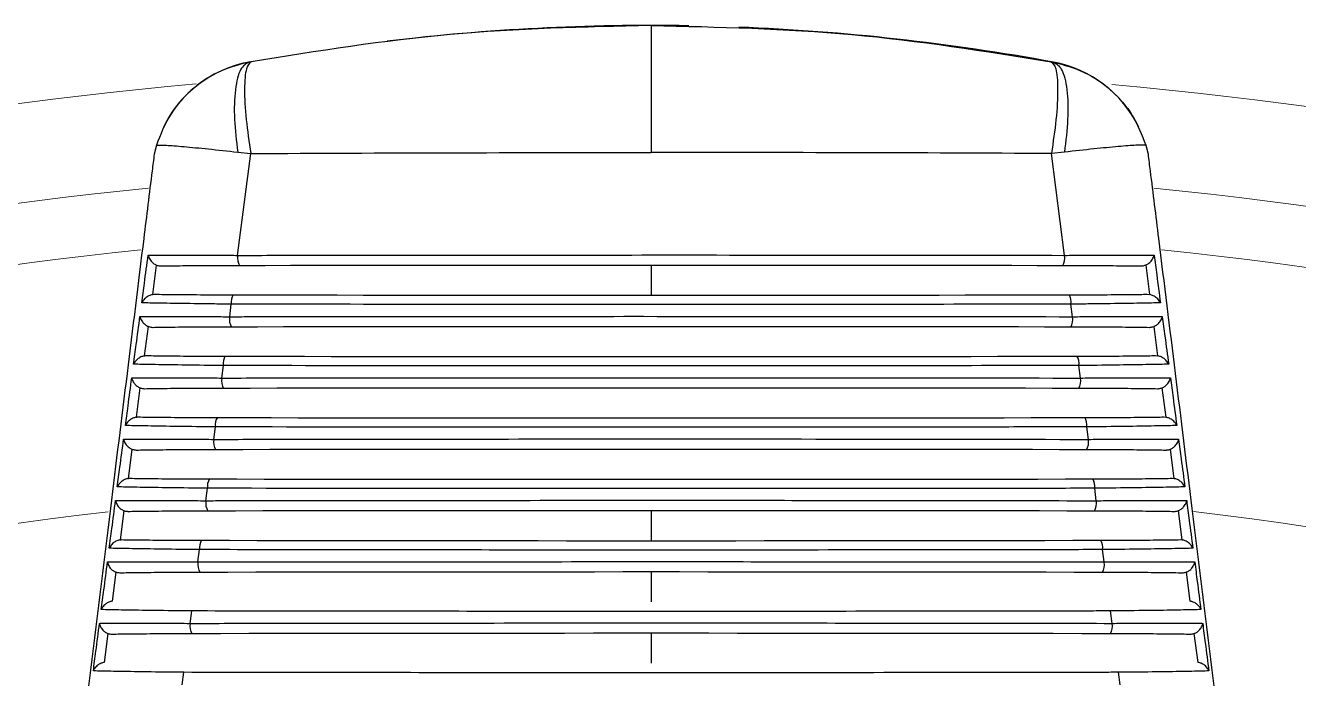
# Model space of a CAD drawing. Extents: x 11 to 120, y 2 to 94.
# Drawn here: x 113.379 to 114.666, y 44.944 to 45.604 of the extents above; entities that cross this region are included whole.
import ezdxf

# ---------------------------------------------------------------- set-up
doc = ezdxf.new("R2010")
doc.units = 0
doc.header["$MEASUREMENT"] = 0
doc.linetypes.add('SLD-Solid', pattern=[0])
doc.layers.add('OBJECT', color=7, linetype='CONTINUOUS')

msp = doc.modelspace()

# ---------------------------------------------------------------- linework, layer by layer
at = {"layer": 'OBJECT'}
for p, q in [((113.6073, 45.5673), (113.6049, 45.5668)), ((114.4159, 45.5673), (114.4183, 45.5668)), ((113.5187, 45.5013), (113.5187, 45.5013)), ((114.5045, 45.5013), (114.5045, 45.5013)), ((113.5116, 45.4831), (113.5093, 45.474)), ((114.5116, 45.4831), (114.5139, 45.474)), ((113.5936, 45.3716), (113.6069, 45.4745)), ((113.5937, 45.4759), (113.6069, 45.4745)), ((114.4295, 45.4759), (114.4163, 45.4745)), ((114.4296, 45.3716), (114.4163, 45.4745)), ((113.5113, 45.3618), (113.5074, 45.332)), ((114.0116, 45.3613), (114.0116, 45.3315)), ((114.5158, 45.332), (114.5119, 45.3618)), ((114.5132, 45.3323), (114.5158, 45.332)), ((113.5856, 45.3096), (113.5872, 45.3223)), ((114.4376, 45.3096), (114.436, 45.3223)), ((113.5031, 45.2997), (113.4992, 45.27)), ((114.524, 45.27), (114.5201, 45.2997)), ((114.5216, 45.2703), (114.524, 45.27)), ((113.5776, 45.2476), (113.5792, 45.2602)), ((114.4456, 45.2476), (114.444, 45.2602)), ((113.4949, 45.2376), (113.491, 45.2081)), ((114.5322, 45.2081), (114.5283, 45.2376)), ((113.5696, 45.1856), (113.5712, 45.1982)), ((114.4536, 45.1856), (114.452, 45.1982)), ((114.5299, 45.2083), (114.5322, 45.2081)), ((113.4867, 45.1755), (113.4829, 45.1461)), ((114.5403, 45.1461), (114.5365, 45.1755)), ((114.5383, 45.1463), (114.5403, 45.1461)), ((113.5616, 45.1236), (113.5632, 45.1362)), ((114.4616, 45.1236), (114.46, 45.1362)), ((113.4786, 45.1135), (113.4748, 45.0841)), ((114.0116, 45.1134), (114.0116, 45.0834)), ((114.5484, 45.0841), (114.5446, 45.1135)), ((114.5465, 45.0843), (114.5484, 45.0841)), ((113.5535, 45.0617), (113.5552, 45.0742)), ((114.4696, 45.0617), (114.468, 45.0742)), ((113.4705, 45.0514), (113.4667, 45.0221)), ((114.0116, 45.0514), (114.0116, 45.0214)), ((114.5565, 45.0221), (114.5527, 45.0514)), ((113.5455, 44.9997), (113.5472, 45.0122)), ((114.4777, 44.9997), (114.476, 45.0122)), ((113.4625, 44.9893), (113.4587, 44.9602)), ((114.0116, 44.9895), (114.0116, 44.9593)), ((114.5645, 44.9602), (114.5607, 44.9893)), ((113.5375, 44.9377), (113.5392, 44.9502)), ((114.4857, 44.9377), (114.484, 44.9502))]:
    msp.add_line(p, q, dxfattribs=at)
for centre, radius, start, end in [((114.0116, 43.3539), 2.25, 89.0318, 96.8113), ((114.0116, 43.3539), 2.25, 79.5863, 87.7412), ((113.6266, 45.4488), 0.12, 100.4137, 154.0782), ((114.3966, 45.4488), 0.12, 25.9218, 79.5863), ((113.6094, 45.369), 0.016, 170.6768, 209.7358), ((114.4138, 45.369), 0.016, 330.2642, 9.3232), ((113.601, 45.3244), 0.014, 148.3069, 188.7708), ((114.4222, 45.3244), 0.014, 351.2292, 31.6931), ((113.6011, 45.307), 0.0158, 170.5543, 210.2117), ((114.4221, 45.307), 0.0158, 329.7883, 9.4457), ((113.5928, 45.2624), 0.0138, 147.817, 188.8731), ((114.4304, 45.2624), 0.0138, 351.1269, 32.183), ((113.5929, 45.245), 0.0156, 170.4341, 210.6832), ((114.4303, 45.245), 0.0156, 329.3168, 9.5659), ((113.5846, 45.2004), 0.0136, 147.3308, 188.9733), ((114.4385, 45.2004), 0.0136, 351.0267, 32.6692), ((113.5847, 45.183), 0.0154, 170.3163, 211.1508), ((114.4385, 45.183), 0.0154, 328.8492, 9.6837), ((113.5765, 45.1383), 0.0135, 146.8499, 189.0702), ((114.4467, 45.1383), 0.0135, 350.9298, 33.1501), ((113.5765, 45.1211), 0.0152, 170.201, 211.6147), ((114.4467, 45.1211), 0.0152, 328.3853, 9.799), ((113.5683, 45.0763), 0.0133, 146.3734, 189.164), ((114.4549, 45.0763), 0.0133, 350.836, 33.6266), ((113.5683, 45.0591), 0.015, 170.0878, 212.075), ((114.4549, 45.0591), 0.015, 327.925, 9.9122), ((113.5601, 44.9971), 0.0148, 169.9765, 212.5313), ((114.4631, 44.9971), 0.0148, 327.4687, 10.0235)]:
    msp.add_arc(centre, radius, start, end, dxfattribs=at)
at = {"layer": 'OBJECT', "color": 7, "linetype": 'SLD-Solid', "lineweight": 15}
for radius, start, end in [(5.0469, 95.2273, 137.1485), (5.0469, 42.8515, 84.7041), (4.9469, 95.8954, 138.4121), (4.9469, 41.5879, 84.1049), (4.8857, 96.0599, 139.2274), (4.8857, 40.7726, 83.9392), (4.6263, 96.8115, 143.1086), (4.6263, 36.8914, 83.1919)]:
    msp.add_arc((114.0116, 40.5189), radius, start, end, dxfattribs=at)
at = {"layer": 'OBJECT'}
for centre, major_axis, start_param, end_param in [((114.0116, 45.3423), (2.1942, 0), 1.380004, 1.761588), ((114.0116, 45.3505), (2.1948, 0), 4.518704, 4.906074), ((114.0116, 45.2803), (2.1975, 0), 1.376591, 1.765002), ((114.0116, 45.2885), (2.1981, 0), 4.515292, 4.909486), ((114.0116, 45.2183), (2.2007, 0), 1.373185, 1.768407), ((114.0116, 45.2265), (2.2013, 0), 4.511889, 4.912889), ((114.0116, 45.1563), (2.204, 0), 1.369788, 1.771804), ((114.0116, 45.1645), (2.2046, 0), 4.508493, 4.916285), ((114.0116, 45.0943), (2.2072, 0), 1.366399, 1.775193), ((114.0116, 45.1025), (2.2078, 0), 4.505106, 4.919672), ((114.0116, 45.0323), (2.2105, 0), 1.363019, 1.778574), ((114.0116, 44.9703), (2.2137, 0), 1.359646, 1.781947)]:
    msp.add_ellipse(centre, major_axis=major_axis, ratio=0.008727, start_param=start_param, end_param=end_param, dxfattribs=at)
for points, knots in [([(114.0116, 45.6039), (113.9438, 45.6024), (113.8082, 45.5993), (113.6743, 45.578), (113.6073, 45.5673)], [0, 0, 0, 0, 0.5, 1, 1, 1, 1]), ([(114.0116, 45.6039), (114.0116, 45.6021), (114.0116, 45.5985), (114.0116, 45.569), (114.0116, 45.526), (114.0116, 45.4919), (114.0116, 45.4755)], [0, 0, 0, 0, 0.240773, 0.5, 0.759227, 1, 1, 1, 1]), ([(114.0116, 45.6039), (114.0794, 45.6024), (114.215, 45.5993), (114.3489, 45.578), (114.4159, 45.5673)], [0, 0, 0, 0, 0.5, 1, 1, 1, 1]), ([(113.6049, 45.5668), (113.5942, 45.564), (113.5729, 45.5583), (113.5456, 45.5391), (113.5235, 45.514), (113.5156, 45.4934), (113.5116, 45.4831)], [0, 0, 0, 0, 0.25, 0.5, 0.75, 1, 1, 1, 1]), ([(113.6049, 45.5668), (113.6019, 45.5651), (113.5958, 45.5615), (113.5907, 45.5404), (113.5896, 45.5106), (113.5924, 45.4872), (113.5937, 45.4759)], [0, 0, 0, 0, 0.2415611, 0.4999999, 0.7584385, 1, 1, 1, 1]), ([(113.6073, 45.5673), (113.6055, 45.5657), (113.6018, 45.5624), (113.6001, 45.541), (113.6016, 45.5103), (113.6052, 45.4862), (113.6069, 45.4745)], [0, 0, 0, 0, 0.24117, 0.5, 0.75883, 1, 1, 1, 1]), ([(114.4159, 45.5673), (114.4177, 45.5657), (114.4214, 45.5624), (114.4231, 45.541), (114.4216, 45.5103), (114.418, 45.4862), (114.4163, 45.4745)], [0, 0, 0, 0, 0.24117, 0.5, 0.75883, 1, 1, 1, 1]), ([(114.4183, 45.5668), (114.4213, 45.5651), (114.4274, 45.5615), (114.4325, 45.5404), (114.4336, 45.5106), (114.4308, 45.4872), (114.4295, 45.4759)], [0, 0, 0, 0, 0.2415611, 0.4999999, 0.7584385, 1, 1, 1, 1]), ([(114.4183, 45.5668), (114.429, 45.564), (114.4503, 45.5583), (114.4776, 45.5391), (114.4996, 45.514), (114.5076, 45.4934), (114.5116, 45.4831)], [0, 0, 0, 0, 0.25, 0.5, 0.75, 1, 1, 1, 1]), ([(113.5116, 45.4831), (113.5143, 45.4831), (113.5198, 45.4831), (113.5385, 45.4816), (113.5632, 45.4793), (113.5836, 45.477), (113.5937, 45.4759)], [0, 0, 0, 0, 0.2500001, 0.4999998, 0.7500003, 1, 1, 1, 1]), ([(114.5116, 45.4831), (114.5089, 45.4831), (114.5034, 45.4831), (114.4847, 45.4816), (114.46, 45.4793), (114.4396, 45.477), (114.4295, 45.4759)], [0, 0, 0, 0, 0.2500001, 0.4999998, 0.7500003, 1, 1, 1, 1]), ([(113.5093, 45.474), (113.5086, 45.4683), (113.505, 45.4399), (113.4903, 45.3205), (113.4618, 45.0907), (113.4363, 44.8836), (113.422, 44.7675)], [0, 0, 0, 0, 0.024148, 0.120739, 0.507103, 1, 1, 1, 1]), ([(113.6069, 45.4745), (113.6734, 45.4748), (113.8075, 45.4754), (113.9432, 45.4755), (114.0116, 45.4755)], [0, 0, 0, 0, 0.496376, 1, 1, 1, 1]), ([(114.4163, 45.4745), (114.3498, 45.4748), (114.2157, 45.4754), (114.08, 45.4755), (114.0116, 45.4755)], [0, 0, 0, 0, 0.496376, 1, 1, 1, 1]), ([(114.5139, 45.474), (114.5146, 45.4683), (114.5182, 45.4399), (114.5329, 45.3205), (114.5614, 45.0907), (114.5869, 44.8836), (114.6012, 44.7675)], [0, 0, 0, 0, 0.024148, 0.120739, 0.507103, 1, 1, 1, 1]), ([(113.4967, 45.3236), (113.4976, 45.3302), (113.4997, 45.3462), (113.5019, 45.3623), (113.5032, 45.3717)], [0, 0, 0, 0, 0.412317, 1, 1, 1, 1]), ([(113.5032, 45.3717), (113.504, 45.3717), (113.5072, 45.3718), (113.5179, 45.3719), (113.5409, 45.3719), (113.5699, 45.3718), (113.5883, 45.3716), (113.5936, 45.3716)], [0, 0, 0, 0, 0.057677, 0.219413, 0.543377, 0.867764, 1, 1, 1, 1]), ([(113.5032, 45.3717), (113.5032, 45.3717), (113.5032, 45.3713), (113.5037, 45.3696), (113.5052, 45.3669), (113.508, 45.3637), (113.5103, 45.3624), (113.5113, 45.3618)], [0, 0, 0, 0, 0.008656, 0.099994, 0.471209, 0.763081, 1, 1, 1, 1]), ([(113.5936, 45.3716), (113.6001, 45.3716), (113.6329, 45.3716), (113.7714, 45.3718), (113.9752, 45.372), (114.2223, 45.3719), (114.3605, 45.3717), (114.4296, 45.3716)], [0, 0, 0, 0, 0.023792, 0.118973, 0.500647, 0.750324, 1, 1, 1, 1]), ([(114.4296, 45.3716), (114.4361, 45.3716), (114.4558, 45.3718), (114.4855, 45.3719), (114.5068, 45.3718), (114.5165, 45.3718), (114.5192, 45.3717), (114.52, 45.3717)], [0, 0, 0, 0, 0.16173, 0.488574, 0.814943, 0.942319, 1, 1, 1, 1]), ([(114.5119, 45.3618), (114.5129, 45.3624), (114.5152, 45.3637), (114.518, 45.3669), (114.5195, 45.3696), (114.52, 45.3713), (114.52, 45.3717), (114.52, 45.3717)], [0, 0, 0, 0, 0.2369194, 0.5287914, 0.9000059, 0.9913438, 1, 1, 1, 1]), ([(114.52, 45.3717), (114.5209, 45.3651), (114.5231, 45.3491), (114.5252, 45.333), (114.5265, 45.3236)], [0, 0, 0, 0, 0.412316, 1, 1, 1, 1]), ([(113.5166, 45.3605), (113.5153, 45.3606), (113.5134, 45.3608), (113.5118, 45.3615), (113.5113, 45.3618)], [0, 0, 0, 0, 0.730752, 1, 1, 1, 1]), ([(113.5955, 45.3611), (113.5835, 45.361), (113.5596, 45.361), (113.5323, 45.3608), (113.5214, 45.3606), (113.5166, 45.3605)], [0, 0, 0, 0, 0.361189, 0.722456, 1, 1, 1, 1]), ([(114.5066, 45.3605), (114.5002, 45.3606), (114.4874, 45.3608), (114.4584, 45.361), (114.4371, 45.361), (114.4277, 45.3611)], [0, 0, 0, 0, 0.357965, 0.715857, 1, 1, 1, 1]), ([(114.5119, 45.3618), (114.5117, 45.3617), (114.5104, 45.3611), (114.5086, 45.3606), (114.507, 45.3605), (114.5066, 45.3605)], [0, 0, 0, 0, 0.112367, 0.784074, 1, 1, 1, 1]), ([(113.5074, 45.332), (113.5062, 45.3316), (113.5036, 45.3308), (113.4999, 45.3282), (113.4978, 45.3256), (113.4969, 45.324), (113.4967, 45.3236), (113.4967, 45.3236)], [0, 0, 0, 0, 0.229447, 0.521601, 0.905448, 0.991712, 1, 1, 1, 1]), ([(113.5074, 45.332), (113.5077, 45.332), (113.5086, 45.3322), (113.5094, 45.3323), (113.51, 45.3323)], [0, 0, 0, 0, 0.349943, 1, 1, 1, 1]), ([(113.51, 45.3323), (113.5162, 45.3322), (113.5286, 45.332), (113.5576, 45.3318), (113.5793, 45.3318), (113.5891, 45.3317)], [0, 0, 0, 0, 0.352894, 0.705727, 1, 1, 1, 1]), ([(114.4341, 45.3317), (114.446, 45.3318), (114.4698, 45.3318), (114.4973, 45.332), (114.5083, 45.3322), (114.5132, 45.3323)], [0, 0, 0, 0, 0.3561452, 0.712376, 1, 1, 1, 1]), ([(114.5265, 45.3236), (114.5265, 45.3236), (114.5263, 45.324), (114.5254, 45.3256), (114.5233, 45.3282), (114.5196, 45.3308), (114.517, 45.3316), (114.5158, 45.332)], [0, 0, 0, 0, 0.0082877, 0.094552, 0.4783992, 0.770553, 1, 1, 1, 1]), ([(113.5872, 45.3223), (113.5807, 45.3223), (113.5611, 45.3226), (113.5315, 45.323), (113.51, 45.3233), (113.5003, 45.3235), (113.4975, 45.3236), (113.4967, 45.3236)], [0, 0, 0, 0, 0.16013, 0.483001, 0.805363, 0.942123, 1, 1, 1, 1]), ([(114.436, 45.3223), (114.4294, 45.3222), (114.3967, 45.3222), (114.2583, 45.322), (114.0524, 45.3219), (113.8008, 45.3219), (113.6584, 45.3222), (113.5872, 45.3223)], [0, 0, 0, 0, 0.02343, 0.117165, 0.493038, 0.746519, 1, 1, 1, 1]), ([(114.5265, 45.3236), (114.5257, 45.3236), (114.5226, 45.3235), (114.5122, 45.3233), (114.4896, 45.3229), (114.4605, 45.3225), (114.4417, 45.3223), (114.436, 45.3223)], [0, 0, 0, 0, 0.057874, 0.218012, 0.538018, 0.858388, 1, 1, 1, 1]), ([(113.4884, 45.2616), (113.4893, 45.2682), (113.4915, 45.2842), (113.4936, 45.3003), (113.4949, 45.3097)], [0, 0, 0, 0, 0.412356, 1, 1, 1, 1]), ([(113.4949, 45.3097), (113.4957, 45.3097), (113.4988, 45.3098), (113.5091, 45.3099), (113.5317, 45.3099), (113.5609, 45.3098), (113.5798, 45.3096), (113.5856, 45.3096)], [0, 0, 0, 0, 0.057936, 0.217495, 0.537029, 0.856977, 1, 1, 1, 1]), ([(113.4949, 45.3097), (113.4949, 45.3097), (113.4949, 45.3092), (113.4954, 45.3075), (113.4969, 45.3047), (113.4998, 45.3016), (113.5021, 45.3003), (113.5031, 45.2997)], [0, 0, 0, 0, 0.008544, 0.122922, 0.485789, 0.769314, 1, 1, 1, 1]), ([(113.5856, 45.3096), (113.5921, 45.3096), (113.6249, 45.3097), (113.7632, 45.3099), (113.9697, 45.31), (114.2224, 45.3099), (114.3659, 45.3097), (114.4376, 45.3096)], [0, 0, 0, 0, 0.023339, 0.116711, 0.491126, 0.745563, 1, 1, 1, 1]), ([(114.4376, 45.3096), (114.4441, 45.3096), (114.4638, 45.3098), (114.4934, 45.3099), (114.515, 45.3099), (114.5247, 45.3098), (114.5275, 45.3097), (114.5283, 45.3097)], [0, 0, 0, 0, 0.159551, 0.48199, 0.803962, 0.942061, 1, 1, 1, 1]), ([(114.5201, 45.2997), (114.5211, 45.3003), (114.5234, 45.3016), (114.5262, 45.3046), (114.5277, 45.3074), (114.5282, 45.3092), (114.5283, 45.3097), (114.5283, 45.3097)], [0, 0, 0, 0, 0.225636, 0.506975, 0.868216, 0.991457, 1, 1, 1, 1]), ([(114.5283, 45.3097), (114.5292, 45.3031), (114.5314, 45.2871), (114.5335, 45.271), (114.5348, 45.2616)], [0, 0, 0, 0, 0.412357, 1, 1, 1, 1]), ([(113.5082, 45.2985), (113.5068, 45.2986), (113.5051, 45.2988), (113.5035, 45.2995), (113.5031, 45.2997)], [0, 0, 0, 0, 0.750494, 1, 1, 1, 1]), ([(113.5875, 45.2991), (113.5756, 45.299), (113.5517, 45.299), (113.524, 45.2988), (113.5131, 45.2986), (113.5082, 45.2985)], [0, 0, 0, 0, 0.355595, 0.711267, 1, 1, 1, 1]), ([(114.515, 45.2985), (114.5088, 45.2986), (114.4965, 45.2988), (114.4674, 45.299), (114.4456, 45.2991), (114.4357, 45.2991)], [0, 0, 0, 0, 0.352325, 0.704581, 1, 1, 1, 1]), ([(114.5201, 45.2997), (114.52, 45.2996), (114.5187, 45.299), (114.517, 45.2986), (114.5154, 45.2985), (114.515, 45.2985)], [0, 0, 0, 0, 0.0976287, 0.7935398, 1, 1, 1, 1]), ([(113.4992, 45.27), (113.498, 45.2697), (113.4954, 45.2689), (113.4918, 45.2664), (113.4896, 45.2638), (113.4887, 45.2621), (113.4885, 45.2616), (113.4884, 45.2616)], [0, 0, 0, 0, 0.223274, 0.50628, 0.880296, 0.991803, 1, 1, 1, 1]), ([(113.5792, 45.2602), (113.5727, 45.2603), (113.5531, 45.2605), (113.5236, 45.2609), (113.5018, 45.2613), (113.4921, 45.2615), (113.4892, 45.2616), (113.4884, 45.2616)], [0, 0, 0, 0, 0.158035, 0.476676, 0.794816, 0.94186, 1, 1, 1, 1]), ([(113.4992, 45.27), (113.4994, 45.2701), (113.5002, 45.2702), (113.5011, 45.2703), (113.5016, 45.2703)], [0, 0, 0, 0, 0.324166, 1, 1, 1, 1]), ([(113.5016, 45.2703), (113.5076, 45.2702), (113.5196, 45.27), (113.5486, 45.2698), (113.5708, 45.2697), (113.5812, 45.2697)], [0, 0, 0, 0, 0.347531, 0.695003, 1, 1, 1, 1]), ([(114.442, 45.2697), (114.4539, 45.2697), (114.4778, 45.2698), (114.5056, 45.27), (114.5166, 45.2702), (114.5216, 45.2703)], [0, 0, 0, 0, 0.350806, 0.701697, 1, 1, 1, 1]), ([(114.5348, 45.2616), (114.534, 45.2616), (114.531, 45.2615), (114.5209, 45.2613), (114.4987, 45.2609), (114.4695, 45.2605), (114.4502, 45.2603), (114.444, 45.2602)], [0, 0, 0, 0, 0.058136, 0.216179, 0.531949, 0.848067, 1, 1, 1, 1]), ([(114.5348, 45.2616), (114.5347, 45.2616), (114.5345, 45.2621), (114.5336, 45.2638), (114.5314, 45.2664), (114.5278, 45.2689), (114.5252, 45.2697), (114.524, 45.27)], [0, 0, 0, 0, 0.008197, 0.119704, 0.49372, 0.776726, 1, 1, 1, 1]), ([(114.444, 45.2602), (114.4374, 45.2602), (114.4047, 45.2602), (114.2664, 45.26), (114.0578, 45.2598), (113.8008, 45.2599), (113.6531, 45.2601), (113.5792, 45.2602)], [0, 0, 0, 0, 0.022991, 0.114968, 0.483793, 0.741897, 1, 1, 1, 1]), ([(113.4802, 45.1996), (113.4811, 45.2062), (113.4832, 45.2222), (113.4853, 45.2383), (113.4866, 45.2477)], [0, 0, 0, 0, 0.4123942, 1, 1, 1, 1]), ([(113.4866, 45.2477), (113.4874, 45.2477), (113.4903, 45.2478), (113.5004, 45.2479), (113.5226, 45.2479), (113.5519, 45.2478), (113.5713, 45.2477), (113.5776, 45.2476)], [0, 0, 0, 0, 0.058199, 0.215687, 0.531014, 0.846742, 1, 1, 1, 1]), ([(113.4866, 45.2477), (113.4866, 45.2477), (113.4867, 45.2471), (113.4872, 45.2453), (113.4888, 45.2425), (113.4916, 45.2394), (113.4939, 45.2382), (113.4949, 45.2376)], [0, 0, 0, 0, 0.008444, 0.1450485, 0.4996938, 0.7752311, 1, 1, 1, 1]), ([(113.4998, 45.2365), (113.4985, 45.2366), (113.4968, 45.2368), (113.4952, 45.2374), (113.4949, 45.2376)], [0, 0, 0, 0, 0.771744, 1, 1, 1, 1]), ([(113.5795, 45.2371), (113.5676, 45.2371), (113.5437, 45.237), (113.5157, 45.2368), (113.5048, 45.2366), (113.4998, 45.2365)], [0, 0, 0, 0, 0.350316, 0.700707, 1, 1, 1, 1]), ([(113.5776, 45.2476), (113.5841, 45.2476), (113.6168, 45.2477), (113.7551, 45.2479), (113.9642, 45.248), (114.2224, 45.2479), (114.3712, 45.2477), (114.4456, 45.2476)], [0, 0, 0, 0, 0.022904, 0.114532, 0.481956, 0.740978, 1, 1, 1, 1]), ([(114.5234, 45.2365), (114.5174, 45.2366), (114.5054, 45.2368), (114.4764, 45.237), (114.4541, 45.2371), (114.4437, 45.2371)], [0, 0, 0, 0, 0.347005, 0.693943, 1, 1, 1, 1]), ([(114.4456, 45.2476), (114.4521, 45.2477), (114.4717, 45.2478), (114.5013, 45.2479), (114.5232, 45.2479), (114.533, 45.2478), (114.5358, 45.2477), (114.5366, 45.2477)], [0, 0, 0, 0, 0.157481, 0.475733, 0.793524, 0.941798, 1, 1, 1, 1]), ([(114.5283, 45.2376), (114.5282, 45.2375), (114.527, 45.237), (114.5253, 45.2366), (114.5238, 45.2365), (114.5234, 45.2365)], [0, 0, 0, 0, 0.081373, 0.802657, 1, 1, 1, 1]), ([(114.5283, 45.2376), (114.5293, 45.2382), (114.5316, 45.2394), (114.5344, 45.2424), (114.536, 45.2453), (114.5365, 45.2471), (114.5366, 45.2477), (114.5366, 45.2477)], [0, 0, 0, 0, 0.220757, 0.49454, 0.847826, 0.991557, 1, 1, 1, 1]), ([(114.5366, 45.2477), (114.5375, 45.2411), (114.5396, 45.2251), (114.5417, 45.209), (114.543, 45.1996)], [0, 0, 0, 0, 0.412394, 1, 1, 1, 1]), ([(113.491, 45.2081), (113.4899, 45.2077), (113.4873, 45.207), (113.4837, 45.2046), (113.4814, 45.202), (113.4805, 45.2002), (113.4802, 45.1996), (113.4802, 45.1996)], [0, 0, 0, 0, 0.217447, 0.49176, 0.856153, 0.991885, 1, 1, 1, 1]), ([(113.5712, 45.1982), (113.5647, 45.1983), (113.5451, 45.1985), (113.5157, 45.1989), (113.4937, 45.1993), (113.4838, 45.1995), (113.481, 45.1996), (113.4802, 45.1996)], [0, 0, 0, 0, 0.156042, 0.470658, 0.7847814, 0.9415951, 1, 1, 1, 1]), ([(113.491, 45.2081), (113.4912, 45.2081), (113.492, 45.2082), (113.4927, 45.2083), (113.4932, 45.2083)], [0, 0, 0, 0, 0.293667, 1, 1, 1, 1]), ([(113.4932, 45.2083), (113.4991, 45.2082), (113.5107, 45.208), (113.5397, 45.2078), (113.5623, 45.2077), (113.5732, 45.2077)], [0, 0, 0, 0, 0.342466, 0.684875, 1, 1, 1, 1]), ([(114.452, 45.1982), (114.4455, 45.1982), (114.4128, 45.1982), (114.2746, 45.1979), (114.0633, 45.1978), (113.8008, 45.1979), (113.6477, 45.1981), (113.5712, 45.1982)], [0, 0, 0, 0, 0.022568, 0.112852, 0.474885, 0.737443, 1, 1, 1, 1]), ([(114.45, 45.2077), (114.4619, 45.2077), (114.4857, 45.2078), (114.5139, 45.208), (114.5248, 45.2082), (114.5299, 45.2083)], [0, 0, 0, 0, 0.345761, 0.691605, 1, 1, 1, 1]), ([(114.543, 45.1996), (114.5422, 45.1996), (114.5394, 45.1995), (114.5296, 45.1993), (114.5078, 45.1989), (114.4784, 45.1985), (114.4587, 45.1983), (114.452, 45.1982)], [0, 0, 0, 0, 0.058402, 0.214452, 0.526193, 0.838268, 1, 1, 1, 1]), ([(114.543, 45.1996), (114.543, 45.1996), (114.5427, 45.2002), (114.5418, 45.202), (114.5395, 45.2046), (114.5359, 45.207), (114.5333, 45.2077), (114.5322, 45.2081)], [0, 0, 0, 0, 0.008115, 0.143847, 0.50824, 0.782553, 1, 1, 1, 1]), ([(113.472, 45.1376), (113.4729, 45.1442), (113.475, 45.1602), (113.4771, 45.1763), (113.4784, 45.1857)], [0, 0, 0, 0, 0.41243, 1, 1, 1, 1]), ([(113.4784, 45.1857), (113.4792, 45.1857), (113.482, 45.1858), (113.4917, 45.1859), (113.5135, 45.1859), (113.543, 45.1858), (113.5628, 45.1857), (113.5696, 45.1856)], [0, 0, 0, 0, 0.058464, 0.213983, 0.525307, 0.837021, 1, 1, 1, 1]), ([(113.4784, 45.1857), (113.4784, 45.1857), (113.4785, 45.1851), (113.479, 45.1832), (113.4806, 45.1803), (113.4835, 45.1773), (113.4857, 45.1761), (113.4867, 45.1755)], [0, 0, 0, 0, 0.008339, 0.166407, 0.512971, 0.780847, 1, 1, 1, 1]), ([(113.5696, 45.1856), (113.5761, 45.1856), (113.6088, 45.1857), (113.747, 45.1859), (113.9588, 45.1861), (114.2224, 45.186), (114.3766, 45.1857), (114.4536, 45.1856)], [0, 0, 0, 0, 0.022484, 0.112433, 0.473119, 0.73656, 1, 1, 1, 1]), ([(114.4536, 45.1856), (114.4601, 45.1857), (114.4797, 45.1858), (114.5092, 45.1859), (114.5313, 45.1859), (114.5412, 45.1858), (114.544, 45.1857), (114.5448, 45.1857)], [0, 0, 0, 0, 0.155511, 0.469778, 0.783591, 0.941533, 1, 1, 1, 1]), ([(114.5365, 45.1755), (114.5375, 45.1761), (114.5397, 45.1773), (114.5425, 45.1802), (114.5442, 45.1831), (114.5447, 45.185), (114.5448, 45.1857), (114.5448, 45.1857)], [0, 0, 0, 0, 0.216116, 0.482661, 0.828143, 0.991662, 1, 1, 1, 1]), ([(114.5448, 45.1857), (114.5457, 45.1791), (114.5478, 45.1631), (114.5499, 45.147), (114.5511, 45.1376)], [0, 0, 0, 0, 0.41243, 1, 1, 1, 1]), ([(113.4914, 45.1745), (113.4901, 45.1746), (113.4885, 45.1748), (113.487, 45.1754), (113.4867, 45.1755)], [0, 0, 0, 0, 0.794584, 1, 1, 1, 1]), ([(113.5716, 45.1751), (113.5596, 45.1751), (113.5358, 45.175), (113.5075, 45.1748), (113.4966, 45.1746), (113.4914, 45.1745)], [0, 0, 0, 0, 0.3453252, 0.6907257, 1, 1, 1, 1]), ([(114.5318, 45.1745), (114.526, 45.1746), (114.5144, 45.1748), (114.4853, 45.175), (114.4626, 45.1751), (114.4516, 45.1751)], [0, 0, 0, 0, 0.341979, 0.683892, 1, 1, 1, 1]), ([(114.5365, 45.1755), (114.5364, 45.1755), (114.5352, 45.175), (114.5336, 45.1746), (114.5321, 45.1745), (114.5318, 45.1745)], [0, 0, 0, 0, 0.063515, 0.811446, 1, 1, 1, 1]), ([(113.4829, 45.1461), (113.4817, 45.1458), (113.4792, 45.1451), (113.4757, 45.1427), (113.4733, 45.1401), (113.4723, 45.1382), (113.4721, 45.1376), (113.472, 45.1376)], [0, 0, 0, 0, 0.2119451, 0.4779876, 0.8329682, 0.9919648, 1, 1, 1, 1]), ([(113.4829, 45.1461), (113.483, 45.1461), (113.4837, 45.1462), (113.4844, 45.1463), (113.4849, 45.1463)], [0, 0, 0, 0, 0.257443, 1, 1, 1, 1]), ([(113.4849, 45.1463), (113.4906, 45.1462), (113.5018, 45.146), (113.5308, 45.1458), (113.5539, 45.1457), (113.5652, 45.1457)], [0, 0, 0, 0, 0.337674, 0.675297, 1, 1, 1, 1]), ([(114.458, 45.1457), (114.4699, 45.1457), (114.4936, 45.1458), (114.5222, 45.146), (114.533, 45.1462), (114.5383, 45.1463)], [0, 0, 0, 0, 0.3409862, 0.682055, 1, 1, 1, 1]), ([(114.5511, 45.1376), (114.5511, 45.1376), (114.5509, 45.1382), (114.5499, 45.1401), (114.5475, 45.1427), (114.544, 45.1451), (114.5415, 45.1458), (114.5403, 45.1461)], [0, 0, 0, 0, 0.0080352, 0.1670318, 0.5220124, 0.7880549, 1, 1, 1, 1]), ([(113.5632, 45.1362), (113.5567, 45.1363), (113.5371, 45.1365), (113.5077, 45.1369), (113.4855, 45.1373), (113.4756, 45.1375), (113.4728, 45.1376), (113.472, 45.1376)], [0, 0, 0, 0, 0.154143, 0.464926, 0.775223, 0.941325, 1, 1, 1, 1]), ([(114.46, 45.1362), (114.4535, 45.1362), (114.4208, 45.1361), (114.2827, 45.1359), (114.0688, 45.1358), (113.8007, 45.1359), (113.6424, 45.1361), (113.5632, 45.1362)], [0, 0, 0, 0, 0.02216, 0.110812, 0.466297, 0.733148, 1, 1, 1, 1]), ([(114.5511, 45.1376), (114.5504, 45.1376), (114.5477, 45.1375), (114.5382, 45.1373), (114.5169, 45.1369), (114.4874, 45.1365), (114.4672, 45.1363), (114.46, 45.1362)], [0, 0, 0, 0, 0.058672, 0.212823, 0.520728, 0.828955, 1, 1, 1, 1]), ([(113.4639, 45.0756), (113.4648, 45.0822), (113.4669, 45.0982), (113.469, 45.1143), (113.4702, 45.1237)], [0, 0, 0, 0, 0.412464, 1, 1, 1, 1]), ([(113.4702, 45.1237), (113.471, 45.1237), (113.4737, 45.1238), (113.4831, 45.1239), (113.5044, 45.1239), (113.534, 45.1238), (113.5543, 45.1237), (113.5616, 45.1236)], [0, 0, 0, 0, 0.058732, 0.212375, 0.519887, 0.827778, 1, 1, 1, 1]), ([(113.4702, 45.1237), (113.4702, 45.1237), (113.4703, 45.123), (113.4709, 45.121), (113.4725, 45.1181), (113.4754, 45.1152), (113.4776, 45.114), (113.4786, 45.1135)], [0, 0, 0, 0, 0.0082456, 0.1870161, 0.5256492, 0.7861865, 1, 1, 1, 1]), ([(113.5616, 45.1236), (113.5681, 45.1237), (113.6008, 45.1237), (113.7389, 45.1239), (113.9533, 45.1241), (114.2225, 45.124), (114.3819, 45.1238), (114.4616, 45.1236)], [0, 0, 0, 0, 0.022079, 0.110408, 0.464597, 0.732298, 1, 1, 1, 1]), ([(114.4616, 45.1236), (114.4681, 45.1237), (114.4877, 45.1238), (114.5172, 45.1239), (114.5395, 45.1239), (114.5494, 45.1238), (114.5522, 45.1237), (114.553, 45.1237)], [0, 0, 0, 0, 0.153634, 0.464105, 0.774128, 0.941265, 1, 1, 1, 1]), ([(114.5446, 45.1135), (114.5456, 45.114), (114.5478, 45.1152), (114.5506, 45.118), (114.5523, 45.121), (114.5529, 45.123), (114.553, 45.1237), (114.553, 45.1237)], [0, 0, 0, 0, 0.211697, 0.471304, 0.809147, 0.991755, 1, 1, 1, 1]), ([(114.553, 45.1237), (114.5538, 45.1171), (114.5559, 45.1011), (114.558, 45.085), (114.5593, 45.0756)], [0, 0, 0, 0, 0.412465, 1, 1, 1, 1]), ([(113.4831, 45.1125), (113.4818, 45.1126), (113.4803, 45.1128), (113.4789, 45.1133), (113.4786, 45.1135)], [0, 0, 0, 0, 0.819112, 1, 1, 1, 1]), ([(113.5636, 45.1131), (113.5517, 45.1131), (113.5278, 45.113), (113.4992, 45.1128), (113.4883, 45.1126), (113.4831, 45.1125)], [0, 0, 0, 0, 0.340602, 0.681276, 1, 1, 1, 1]), ([(114.5401, 45.1125), (114.5345, 45.1126), (114.5233, 45.1128), (114.4942, 45.113), (114.471, 45.1131), (114.4596, 45.1131)], [0, 0, 0, 0, 0.337221, 0.67438, 1, 1, 1, 1]), ([(114.5446, 45.1135), (114.5445, 45.1134), (114.5434, 45.1129), (114.5418, 45.1126), (114.5404, 45.1125), (114.5401, 45.1125)], [0, 0, 0, 0, 0.043931, 0.819918, 1, 1, 1, 1]), ([(113.4748, 45.0841), (113.4737, 45.0838), (113.4712, 45.0832), (113.4677, 45.0809), (113.4652, 45.0783), (113.4642, 45.0763), (113.4639, 45.0756), (113.4639, 45.0756)], [0, 0, 0, 0, 0.206748, 0.4649308, 0.8107203, 0.9920382, 1, 1, 1, 1]), ([(113.4748, 45.0841), (113.4749, 45.0841), (113.4755, 45.0842), (113.4762, 45.0843), (113.4767, 45.0843)], [0, 0, 0, 0, 0.214166, 1, 1, 1, 1]), ([(113.4767, 45.0843), (113.4821, 45.0842), (113.493, 45.084), (113.5219, 45.0838), (113.5454, 45.0837), (113.5572, 45.0837)], [0, 0, 0, 0, 0.333137, 0.666224, 1, 1, 1, 1]), ([(114.466, 45.0837), (114.4778, 45.0837), (114.5016, 45.0838), (114.5304, 45.084), (114.5412, 45.0842), (114.5465, 45.0843)], [0, 0, 0, 0, 0.3364615, 0.6730032, 1, 1, 1, 1]), ([(114.5593, 45.0756), (114.5593, 45.0756), (114.559, 45.0763), (114.558, 45.0783), (114.5555, 45.0809), (114.552, 45.0832), (114.5495, 45.0838), (114.5484, 45.0841)], [0, 0, 0, 0, 0.0079618, 0.1892797, 0.5350692, 0.793252, 1, 1, 1, 1]), ([(113.5552, 45.0742), (113.5487, 45.0743), (113.5291, 45.0745), (113.4998, 45.0749), (113.4774, 45.0753), (113.4675, 45.0755), (113.4646, 45.0756), (113.4639, 45.0756)], [0, 0, 0, 0, 0.152333, 0.45946, 0.766109, 0.941053, 1, 1, 1, 1]), ([(114.468, 45.0742), (114.4615, 45.0742), (114.4289, 45.0741), (114.2908, 45.0739), (114.0743, 45.0737), (113.8007, 45.0738), (113.637, 45.0741), (113.5552, 45.0742)], [0, 0, 0, 0, 0.021766, 0.108843, 0.45801, 0.729005, 1, 1, 1, 1]), ([(114.5593, 45.0756), (114.5586, 45.0756), (114.556, 45.0755), (114.5468, 45.0753), (114.5259, 45.0749), (114.4962, 45.0745), (114.4757, 45.0743), (114.468, 45.0742)], [0, 0, 0, 0, 0.058944, 0.211285, 0.515535, 0.820093, 1, 1, 1, 1]), ([(113.4558, 45.0136), (113.4567, 45.0202), (113.4588, 45.0362), (113.4609, 45.0523), (113.4621, 45.0617)], [0, 0, 0, 0, 0.412497, 1, 1, 1, 1]), ([(113.4621, 45.0617), (113.4628, 45.0617), (113.4654, 45.0618), (113.4745, 45.0619), (113.4954, 45.062), (113.5252, 45.0619), (113.5458, 45.0617), (113.5535, 45.0617)], [0, 0, 0, 0, 0.059002, 0.210856, 0.514734, 0.81898, 1, 1, 1, 1]), ([(113.4621, 45.0617), (113.4621, 45.0617), (113.4622, 45.0609), (113.4627, 45.0588), (113.4645, 45.0559), (113.4673, 45.053), (113.4695, 45.0519), (113.4705, 45.0514)], [0, 0, 0, 0, 0.008152, 0.20691, 0.537752, 0.791262, 1, 1, 1, 1]), ([(113.5535, 45.0617), (113.5601, 45.0617), (113.5927, 45.0617), (113.7308, 45.0619), (113.9478, 45.0621), (114.2225, 45.062), (114.3873, 45.0618), (114.4696, 45.0617)], [0, 0, 0, 0, 0.021688, 0.108455, 0.456373, 0.728187, 1, 1, 1, 1]), ([(114.4696, 45.0617), (114.4761, 45.0617), (114.4957, 45.0619), (114.5251, 45.062), (114.5476, 45.0619), (114.5575, 45.0618), (114.5604, 45.0617), (114.5611, 45.0617)], [0, 0, 0, 0, 0.151845, 0.458696, 0.765104, 0.940995, 1, 1, 1, 1]), ([(114.5527, 45.0514), (114.5537, 45.0519), (114.5559, 45.053), (114.5587, 45.0559), (114.5604, 45.0588), (114.561, 45.0609), (114.5611, 45.0617), (114.5611, 45.0617)], [0, 0, 0, 0, 0.207488, 0.460443, 0.790808, 0.991848, 1, 1, 1, 1]), ([(114.5611, 45.0617), (114.562, 45.0551), (114.5641, 45.0391), (114.5661, 45.023), (114.5674, 45.0136)], [0, 0, 0, 0, 0.412497, 1, 1, 1, 1]), ([(113.4748, 45.0505), (113.4736, 45.0506), (113.4721, 45.0508), (113.4707, 45.0513), (113.4705, 45.0514)], [0, 0, 0, 0, 0.84544, 1, 1, 1, 1]), ([(113.5556, 45.0511), (113.5437, 45.0511), (113.5199, 45.051), (113.491, 45.0508), (113.4802, 45.0506), (113.4748, 45.0505)], [0, 0, 0, 0, 0.336123, 0.672318, 1, 1, 1, 1]), ([(114.5484, 45.0505), (114.5429, 45.0506), (114.5321, 45.0508), (114.5031, 45.051), (114.4794, 45.0511), (114.4676, 45.0511)], [0, 0, 0, 0, 0.332714, 0.665366, 1, 1, 1, 1]), ([(114.5527, 45.0514), (114.5527, 45.0514), (114.5515, 45.0509), (114.5501, 45.0506), (114.5486, 45.0505), (114.5484, 45.0505)], [0, 0, 0, 0, 0.022502, 0.828094, 1, 1, 1, 1]), ([(113.4667, 45.0221), (113.4656, 45.0219), (113.4632, 45.0213), (113.4597, 45.0191), (113.4572, 45.0164), (113.4561, 45.0144), (113.4558, 45.0136), (113.4558, 45.0136)], [0, 0, 0, 0, 0.201834, 0.452547, 0.789382, 0.992119, 1, 1, 1, 1]), ([(114.5674, 45.0136), (114.5674, 45.0136), (114.5671, 45.0144), (114.566, 45.0164), (114.5635, 45.0191), (114.56, 45.0213), (114.5576, 45.0219), (114.5565, 45.0221)], [0, 0, 0, 0, 0.0078811, 0.2106185, 0.5474534, 0.7981663, 1, 1, 1, 1]), ([(113.5472, 45.0122), (113.5407, 45.0123), (113.5212, 45.0125), (113.4919, 45.0129), (113.4693, 45.0133), (113.4593, 45.0135), (113.4565, 45.0136), (113.4558, 45.0136)], [0, 0, 0, 0, 0.150605, 0.454244, 0.757411, 0.940779, 1, 1, 1, 1]), ([(114.476, 45.0122), (114.4695, 45.0122), (114.4369, 45.0121), (114.2989, 45.0119), (114.0798, 45.0117), (113.8006, 45.0118), (113.6316, 45.0121), (113.5472, 45.0122)], [0, 0, 0, 0, 0.021386, 0.106942, 0.450009, 0.725005, 1, 1, 1, 1]), ([(114.5674, 45.0136), (114.5667, 45.0136), (114.5642, 45.0135), (114.5554, 45.0133), (114.5349, 45.0129), (114.5051, 45.0125), (114.4841, 45.0123), (114.476, 45.0122)], [0, 0, 0, 0, 0.059218, 0.209831, 0.510594, 0.811652, 1, 1, 1, 1]), ([(113.4478, 44.9516), (113.4486, 44.9582), (113.4507, 44.9742), (113.4528, 44.9903), (113.454, 44.9997)], [0, 0, 0, 0, 0.412528, 1, 1, 1, 1]), ([(113.454, 44.9997), (113.4547, 44.9997), (113.4571, 44.9998), (113.466, 44.9999), (113.4865, 45), (113.5163, 44.9999), (113.5374, 44.9997), (113.5455, 44.9997)], [0, 0, 0, 0, 0.059276, 0.209421, 0.509831, 0.810598, 1, 1, 1, 1]), ([(113.454, 44.9997), (113.454, 44.9997), (113.4541, 44.9986), (113.4548, 44.9963), (113.4568, 44.9933), (113.4595, 44.9908), (113.4615, 44.9898), (113.4625, 44.9893)], [0, 0, 0, 0, 0.008056, 0.282721, 0.593802, 0.796122, 1, 1, 1, 1]), ([(113.5455, 44.9997), (113.5521, 44.9997), (113.5847, 44.9997), (113.7226, 45), (113.9423, 45.0001), (114.2226, 45.0001), (114.3926, 44.9998), (114.4777, 44.9997)], [0, 0, 0, 0, 0.021311, 0.106568, 0.448432, 0.724216, 1, 1, 1, 1]), ([(114.4777, 44.9997), (114.4841, 44.9997), (114.5037, 44.9999), (114.533, 45), (114.5557, 44.9999), (114.5657, 44.9998), (114.5685, 44.9997), (114.5692, 44.9997)], [0, 0, 0, 0, 0.150136, 0.453531, 0.756488, 0.940721, 1, 1, 1, 1]), ([(114.5607, 44.9893), (114.5617, 44.9898), (114.5639, 44.9909), (114.5667, 44.9937), (114.5685, 44.9967), (114.5691, 44.9988), (114.5692, 44.9997), (114.5692, 44.9997)], [0, 0, 0, 0, 0.203477, 0.450057, 0.773104, 0.991943, 1, 1, 1, 1]), ([(114.5692, 44.9997), (114.57, 44.9931), (114.5721, 44.9771), (114.5742, 44.961), (114.5754, 44.9516)], [0, 0, 0, 0, 0.412528, 1, 1, 1, 1]), ([(113.4666, 44.9885), (113.4654, 44.9886), (113.4639, 44.9888), (113.4626, 44.9893), (113.4625, 44.9893)], [0, 0, 0, 0, 0.87371, 1, 1, 1, 1]), ([(113.5476, 44.9891), (113.5358, 44.9891), (113.512, 44.989), (113.4827, 44.9888), (113.472, 44.9886), (113.4666, 44.9885)], [0, 0, 0, 0, 0.331872, 0.663815, 1, 1, 1, 1]), ([(114.5566, 44.9885), (114.5513, 44.9886), (114.5409, 44.9888), (114.5119, 44.989), (114.4878, 44.9891), (114.4756, 44.9891)], [0, 0, 0, 0, 0.328436, 0.656814, 1, 1, 1, 1]), ([(114.5607, 44.9893), (114.5596, 44.989), (114.5582, 44.9886), (114.5568, 44.9885), (114.5566, 44.9885)], [0, 0, 0, 0, 0.835977, 1, 1, 1, 1]), ([(113.4587, 44.9602), (113.4576, 44.9599), (113.4552, 44.9594), (113.4517, 44.9573), (113.4492, 44.9546), (113.4481, 44.9525), (113.4478, 44.9516), (113.4478, 44.9516)], [0, 0, 0, 0, 0.197188, 0.440794, 0.768917, 0.992189, 1, 1, 1, 1]), ([(114.5754, 44.9516), (114.5754, 44.9516), (114.5751, 44.9525), (114.574, 44.9546), (114.5715, 44.9573), (114.568, 44.9594), (114.5656, 44.9599), (114.5645, 44.9602)], [0, 0, 0, 0, 0.007811, 0.231083, 0.559206, 0.802812, 1, 1, 1, 1]), ([(113.5392, 44.9502), (113.5327, 44.9502), (113.5132, 44.9505), (113.4839, 44.9509), (113.4611, 44.9513), (113.4512, 44.9515), (113.4484, 44.9516), (113.4478, 44.9516)], [0, 0, 0, 0, 0.148954, 0.44926, 0.7491, 0.940502, 1, 1, 1, 1]), ([(114.484, 44.9502), (114.4775, 44.9502), (114.4449, 44.9501), (114.3071, 44.9499), (114.0853, 44.9497), (113.8006, 44.9498), (113.6263, 44.95), (113.5392, 44.9502)], [0, 0, 0, 0, 0.021019, 0.105106, 0.44228, 0.72114, 1, 1, 1, 1]), ([(114.5754, 44.9516), (114.5748, 44.9516), (114.5725, 44.9515), (114.5639, 44.9513), (114.5438, 44.9509), (114.514, 44.9505), (114.4926, 44.9503), (114.484, 44.9502)], [0, 0, 0, 0, 0.059496, 0.208459, 0.505892, 0.803608, 1, 1, 1, 1])]:
    msp.add_open_spline(points, degree=3, knots=knots, dxfattribs=at)

doc.saveas('drawing.dxf')
